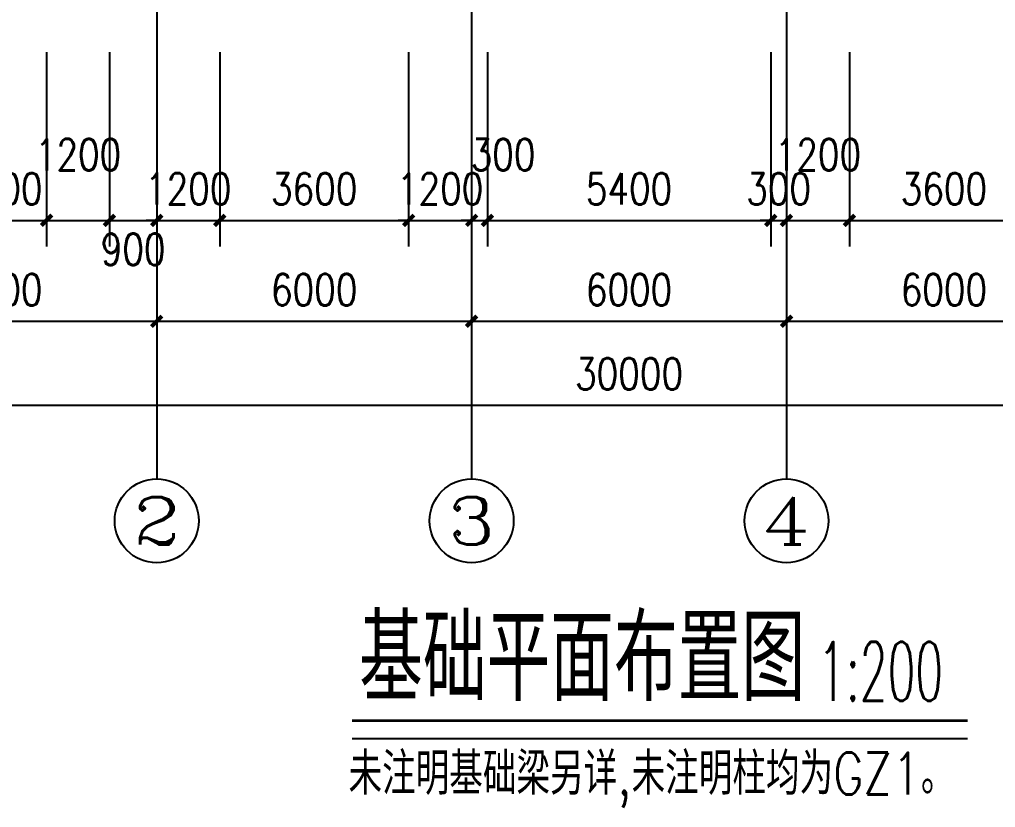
# Model space of a CAD drawing. Extents: x 31695611 to 39053694, y -59225 to 904195.
# Drawn here: x 38431292 to 38449890, y 770407 to 785411 of the extents above; entities that cross this region are included whole.
import ezdxf
from ezdxf.enums import TextEntityAlignment as Align

# ---------------------------------------------------------------- set-up
doc = ezdxf.new("R2010")
doc.units = 0
doc.header["$LTSCALE"] = 1000
doc.header["$MEASUREMENT"] = 0
doc.linetypes.add('ACAD_ISO04W100', pattern=[30.5, 24, -3, 0.5, -3])
doc.linetypes.add('DOTE', pattern=[2.42, 2, -0.2, 0.02, -0.2])
doc.layers.get('0').update_dxf_attribs({"linetype": 'CONTINUOUS'})
doc.layers.get('DEFPOINTS').update_dxf_attribs({"linetype": 'CONTINUOUS'})
for name, color, linetype in [('AXIS', 3, 'CONTINUOUS'), ('AXIS_TEXT', 7, 'CONTINUOUS'), ('DIM_TEXT', 3, 'CONTINUOUS'), ('DOTE', 1, 'ACAD_ISO04W100'), ('标注', 4, 'CONTINUOUS'), ('标注_文字', 3, 'CONTINUOUS')]:
    doc.layers.add(name, color=color, linetype=linetype)
doc.styles.add('_HZTXT', font='txt.shx', dxfattribs={"width": 0.8, "bigfont": 'hztxt.shx'})
doc.styles.add('_SIMPLEX', font='SIMPLEX', dxfattribs={"width": 0.8})
doc.styles.add('_TCH_AXIS', font='COMPLEX', dxfattribs={"bigfont": 'GBCBIG'})
doc.styles.add('COMPLEX', font='COMPLEX')
doc.styles.add('DIM_FONT', font='SIMPLEX.shx', dxfattribs={"width": 0.8})
doc.styles.add('中西', font='romans.shx', dxfattribs={"width": 0.8, "height": 350, "bigfont": 'hztxt.shx'})
doc.dimstyles.new('DIMN200', dxfattribs={"dimscale": 2, "dimtxt": 300, "dimasz": 100, "dimexe": 250, "dimexo": 300, "dimgap": 150, "dimtad": 1, "dimdec": 0, "dimzin": 0, "dimtxsty": 'DIM_FONT', "dimblk": 'ARCHTICK', "dimcen": 0.09, "dimclrt": 7, "dimazin": 3, "dimtfac": 1, "dimtdec": 0, "dimtix": 1, "dimtmove": 0, "dimatfit": 3, "dimtolj": 1, "dimtzin": 0})

# ---------------------------------------------------------------- blocks, each defined once
blk = doc.blocks.new('_ARCHTICK')
at = {"color": 0, "linetype": 'BYBLOCK', "const_width": 0.4}
blk.add_lwpolyline([(-0.5, -0.5), (0.5, 0.5)], dxfattribs=at)
blk = doc.blocks.new('*D276')
at = {"layer": 'AXIS', "color": 0}
for p, q in [((38430007, 784786), (38430007, 781086)), ((38431807, 784786), (38431807, 781086)), ((38430007, 781586), (38429807, 781586)), ((38430007, 781586), (38431807, 781586)), ((38431807, 781586), (38432007, 781586))]:
    blk.add_line(p, q, dxfattribs=at)
at = {"layer": 'DEFPOINTS', "color": 0}
for p in [(38430007, 785386), (38431807, 785386), (38431807, 781586)]:
    blk.add_point(p, dxfattribs=at)
at = {"layer": 'AXIS', "color": 0, "xscale": 200, "yscale": 200, "zscale": 200}
blk.add_blockref('_ARCHTICK', (38430007, 781586), dxfattribs=at)
at = {"layer": 'AXIS', "color": 0, "xscale": 200, "yscale": 200, "zscale": 200, "rotation": 180}
blk.add_blockref('_ARCHTICK', (38431807, 781586), dxfattribs=at)
at = {"layer": 'AXIS', "color": 7, "insert": (38430907, 782186), "char_height": 600, "attachment_point": 5, "style": 'DIM_FONT'}
blk.add_mtext('\\A1;1800', dxfattribs=at)
blk = doc.blocks.new('*D277')
at = {"layer": 'AXIS', "color": 0}
for p, q in [((38431807, 784786), (38431807, 781086)), ((38433007, 784786), (38433007, 781086)), ((38431807, 781586), (38433007, 781586))]:
    blk.add_line(p, q, dxfattribs=at)
at = {"layer": 'DEFPOINTS', "color": 0}
for p in [(38431807, 785386), (38433007, 785386), (38433007, 781586)]:
    blk.add_point(p, dxfattribs=at)
at = {"layer": 'AXIS', "color": 0, "xscale": 200, "yscale": 200, "zscale": 200, "rotation": 180}
blk.add_blockref('_ARCHTICK', (38431807, 781586), dxfattribs=at)
at = {"layer": 'AXIS', "color": 0, "xscale": 200, "yscale": 200, "zscale": 200}
blk.add_blockref('_ARCHTICK', (38433007, 781586), dxfattribs=at)
at = {"layer": 'AXIS', "color": 7, "insert": (38432407, 782836), "char_height": 600, "attachment_point": 5, "style": 'DIM_FONT'}
blk.add_mtext('\\A1;1200', dxfattribs=at)
blk = doc.blocks.new('*D278')
at = {"layer": 'AXIS', "color": 0}
for p, q in [((38433007, 784786), (38433007, 781086)), ((38433907, 784786), (38433907, 781086)), ((38433007, 781586), (38433907, 781586))]:
    blk.add_line(p, q, dxfattribs=at)
at = {"layer": 'DEFPOINTS', "color": 0}
for p in [(38433007, 785386), (38433907, 785386), (38433907, 781586)]:
    blk.add_point(p, dxfattribs=at)
at = {"layer": 'AXIS', "color": 0, "xscale": 200, "yscale": 200, "zscale": 200, "rotation": 180}
blk.add_blockref('_ARCHTICK', (38433007, 781586), dxfattribs=at)
at = {"layer": 'AXIS', "color": 0, "xscale": 200, "yscale": 200, "zscale": 200}
blk.add_blockref('_ARCHTICK', (38433907, 781586), dxfattribs=at)
at = {"layer": 'AXIS', "color": 7, "insert": (38433457, 781036), "char_height": 600, "attachment_point": 5, "style": 'DIM_FONT'}
blk.add_mtext('\\A1;900', dxfattribs=at)
blk = doc.blocks.new('*D279')
at = {"layer": 'AXIS', "color": 0}
for p, q in [((38433907, 784786), (38433907, 781086)), ((38435107, 784786), (38435107, 781086)), ((38433907, 781586), (38433707, 781586)), ((38433907, 781586), (38435107, 781586)), ((38435107, 781586), (38435307, 781586))]:
    blk.add_line(p, q, dxfattribs=at)
at = {"layer": 'DEFPOINTS', "color": 0}
for p in [(38433907, 785386), (38435107, 785386), (38435107, 781586)]:
    blk.add_point(p, dxfattribs=at)
at = {"layer": 'AXIS', "color": 0, "xscale": 200, "yscale": 200, "zscale": 200}
blk.add_blockref('_ARCHTICK', (38433907, 781586), dxfattribs=at)
at = {"layer": 'AXIS', "color": 0, "xscale": 200, "yscale": 200, "zscale": 200, "rotation": 180}
blk.add_blockref('_ARCHTICK', (38435107, 781586), dxfattribs=at)
at = {"layer": 'AXIS', "color": 7, "insert": (38434507, 782186), "char_height": 600, "attachment_point": 5, "style": 'DIM_FONT'}
blk.add_mtext('\\A1;1200', dxfattribs=at)
blk = doc.blocks.new('*D280')
at = {"layer": 'AXIS', "color": 0}
for p, q in [((38435107, 784786), (38435107, 781086)), ((38438707, 784786), (38438707, 781086)), ((38435107, 781586), (38438707, 781586))]:
    blk.add_line(p, q, dxfattribs=at)
at = {"layer": 'DEFPOINTS', "color": 0}
for p in [(38435107, 785386), (38438707, 785386), (38438707, 781586)]:
    blk.add_point(p, dxfattribs=at)
at = {"layer": 'AXIS', "color": 0, "xscale": 200, "yscale": 200, "zscale": 200, "rotation": 180}
blk.add_blockref('_ARCHTICK', (38435107, 781586), dxfattribs=at)
at = {"layer": 'AXIS', "color": 0, "xscale": 200, "yscale": 200, "zscale": 200}
blk.add_blockref('_ARCHTICK', (38438707, 781586), dxfattribs=at)
at = {"layer": 'AXIS', "color": 7, "insert": (38436907, 782186), "char_height": 600, "attachment_point": 5, "style": 'DIM_FONT'}
blk.add_mtext('\\A1;3600', dxfattribs=at)
blk = doc.blocks.new('*D281')
at = {"layer": 'AXIS', "color": 0}
for p, q in [((38438707, 784786), (38438707, 781086)), ((38439907, 784786), (38439907, 781086)), ((38438707, 781586), (38438507, 781586)), ((38438707, 781586), (38439907, 781586)), ((38439907, 781586), (38440107, 781586))]:
    blk.add_line(p, q, dxfattribs=at)
at = {"layer": 'DEFPOINTS', "color": 0}
for p in [(38438707, 785386), (38439907, 785386), (38439907, 781586)]:
    blk.add_point(p, dxfattribs=at)
at = {"layer": 'AXIS', "color": 0, "xscale": 200, "yscale": 200, "zscale": 200}
blk.add_blockref('_ARCHTICK', (38438707, 781586), dxfattribs=at)
at = {"layer": 'AXIS', "color": 0, "xscale": 200, "yscale": 200, "zscale": 200, "rotation": 180}
blk.add_blockref('_ARCHTICK', (38439907, 781586), dxfattribs=at)
at = {"layer": 'AXIS', "color": 7, "insert": (38439307, 782186), "char_height": 600, "attachment_point": 5, "style": 'DIM_FONT'}
blk.add_mtext('\\A1;1200', dxfattribs=at)
blk = doc.blocks.new('*D282')
at = {"layer": 'AXIS', "color": 0}
for p, q in [((38439907, 784786), (38439907, 781086)), ((38440207, 784786), (38440207, 781086)), ((38439907, 781586), (38439707, 781586)), ((38439907, 781586), (38440207, 781586)), ((38440207, 781586), (38440407, 781586))]:
    blk.add_line(p, q, dxfattribs=at)
at = {"layer": 'DEFPOINTS', "color": 0}
for p in [(38439907, 785386), (38440207, 785386), (38440207, 781586)]:
    blk.add_point(p, dxfattribs=at)
at = {"layer": 'AXIS', "color": 0, "xscale": 200, "yscale": 200, "zscale": 200}
blk.add_blockref('_ARCHTICK', (38439907, 781586), dxfattribs=at)
at = {"layer": 'AXIS', "color": 0, "xscale": 200, "yscale": 200, "zscale": 200, "rotation": 180}
blk.add_blockref('_ARCHTICK', (38440207, 781586), dxfattribs=at)
at = {"layer": 'AXIS', "color": 7, "insert": (38440507, 782836), "char_height": 600, "attachment_point": 5, "style": 'DIM_FONT'}
blk.add_mtext('\\A1;300', dxfattribs=at)
blk = doc.blocks.new('*D283')
at = {"layer": 'AXIS', "color": 0}
for p, q in [((38440207, 784786), (38440207, 781086)), ((38445607, 784786), (38445607, 781086)), ((38440207, 781586), (38445607, 781586))]:
    blk.add_line(p, q, dxfattribs=at)
at = {"layer": 'DEFPOINTS', "color": 0}
for p in [(38440207, 785386), (38445607, 785386), (38445607, 781586)]:
    blk.add_point(p, dxfattribs=at)
at = {"layer": 'AXIS', "color": 0, "xscale": 200, "yscale": 200, "zscale": 200, "rotation": 180}
blk.add_blockref('_ARCHTICK', (38440207, 781586), dxfattribs=at)
at = {"layer": 'AXIS', "color": 0, "xscale": 200, "yscale": 200, "zscale": 200}
blk.add_blockref('_ARCHTICK', (38445607, 781586), dxfattribs=at)
at = {"layer": 'AXIS', "color": 7, "insert": (38442907, 782186), "char_height": 600, "attachment_point": 5, "style": 'DIM_FONT'}
blk.add_mtext('\\A1;5400', dxfattribs=at)
blk = doc.blocks.new('*D284')
at = {"layer": 'AXIS', "color": 0}
for p, q in [((38445607, 784786), (38445607, 781086)), ((38445907, 784786), (38445907, 781086)), ((38445607, 781586), (38445407, 781586)), ((38445607, 781586), (38445907, 781586)), ((38445907, 781586), (38446107, 781586))]:
    blk.add_line(p, q, dxfattribs=at)
at = {"layer": 'DEFPOINTS', "color": 0}
for p in [(38445607, 785386), (38445907, 785386), (38445907, 781586)]:
    blk.add_point(p, dxfattribs=at)
at = {"layer": 'AXIS', "color": 0, "xscale": 200, "yscale": 200, "zscale": 200}
blk.add_blockref('_ARCHTICK', (38445607, 781586), dxfattribs=at)
at = {"layer": 'AXIS', "color": 0, "xscale": 200, "yscale": 200, "zscale": 200, "rotation": 180}
blk.add_blockref('_ARCHTICK', (38445907, 781586), dxfattribs=at)
at = {"layer": 'AXIS', "color": 7, "insert": (38445757, 782186), "char_height": 600, "attachment_point": 5, "style": 'DIM_FONT'}
blk.add_mtext('\\A1;300', dxfattribs=at)
blk = doc.blocks.new('*D285')
at = {"layer": 'AXIS', "color": 0}
for p, q in [((38445907, 784786), (38445907, 781086)), ((38447107, 784786), (38447107, 781086)), ((38445907, 781586), (38447107, 781586))]:
    blk.add_line(p, q, dxfattribs=at)
at = {"layer": 'DEFPOINTS', "color": 0}
for p in [(38445907, 785386), (38447107, 785386), (38447107, 781586)]:
    blk.add_point(p, dxfattribs=at)
at = {"layer": 'AXIS', "color": 0, "xscale": 200, "yscale": 200, "zscale": 200, "rotation": 180}
blk.add_blockref('_ARCHTICK', (38445907, 781586), dxfattribs=at)
at = {"layer": 'AXIS', "color": 0, "xscale": 200, "yscale": 200, "zscale": 200}
blk.add_blockref('_ARCHTICK', (38447107, 781586), dxfattribs=at)
at = {"layer": 'AXIS', "color": 7, "insert": (38446507, 782836), "char_height": 600, "attachment_point": 5, "style": 'DIM_FONT'}
blk.add_mtext('\\A1;1200', dxfattribs=at)
blk = doc.blocks.new('*D286')
at = {"layer": 'AXIS', "color": 0}
for p, q in [((38447107, 784786), (38447107, 781086)), ((38450707, 784786), (38450707, 781086)), ((38447107, 781586), (38450707, 781586))]:
    blk.add_line(p, q, dxfattribs=at)
at = {"layer": 'DEFPOINTS', "color": 0}
for p in [(38447107, 785386), (38450707, 785386), (38450707, 781586)]:
    blk.add_point(p, dxfattribs=at)
at = {"layer": 'AXIS', "color": 0, "xscale": 200, "yscale": 200, "zscale": 200, "rotation": 180}
blk.add_blockref('_ARCHTICK', (38447107, 781586), dxfattribs=at)
at = {"layer": 'AXIS', "color": 0, "xscale": 200, "yscale": 200, "zscale": 200}
blk.add_blockref('_ARCHTICK', (38450707, 781586), dxfattribs=at)
at = {"layer": 'AXIS', "color": 7, "insert": (38448907, 782186), "char_height": 600, "attachment_point": 5, "style": 'DIM_FONT'}
blk.add_mtext('\\A1;3600', dxfattribs=at)
blk = doc.blocks.new('*D617')
at = {"layer": 'AXIS', "color": 0}
for p, q in [((38427907, 784065), (38427907, 779165)), ((38433907, 784065), (38433907, 779165)), ((38427907, 779665), (38433907, 779665))]:
    blk.add_line(p, q, dxfattribs=at)
at = {"layer": 'DEFPOINTS', "color": 0}
for p in [(38427907, 784665), (38433907, 784665), (38433907, 779665)]:
    blk.add_point(p, dxfattribs=at)
at = {"layer": 'AXIS', "color": 0, "xscale": 200, "yscale": 200, "zscale": 200, "rotation": 180}
blk.add_blockref('_ARCHTICK', (38427907, 779665), dxfattribs=at)
at = {"layer": 'AXIS', "color": 0, "xscale": 200, "yscale": 200, "zscale": 200}
blk.add_blockref('_ARCHTICK', (38433907, 779665), dxfattribs=at)
at = {"layer": 'AXIS', "color": 7, "insert": (38430907, 780265), "char_height": 600, "attachment_point": 5, "style": 'DIM_FONT'}
blk.add_mtext('\\A1;6000', dxfattribs=at)
blk = doc.blocks.new('*D618')
at = {"layer": 'AXIS', "color": 0}
for p, q in [((38433907, 784065), (38433907, 779165)), ((38439907, 784065), (38439907, 779165)), ((38433907, 779665), (38439907, 779665))]:
    blk.add_line(p, q, dxfattribs=at)
at = {"layer": 'DEFPOINTS', "color": 0}
for p in [(38433907, 784665), (38439907, 784665), (38439907, 779665)]:
    blk.add_point(p, dxfattribs=at)
at = {"layer": 'AXIS', "color": 0, "xscale": 200, "yscale": 200, "zscale": 200, "rotation": 180}
blk.add_blockref('_ARCHTICK', (38433907, 779665), dxfattribs=at)
at = {"layer": 'AXIS', "color": 0, "xscale": 200, "yscale": 200, "zscale": 200}
blk.add_blockref('_ARCHTICK', (38439907, 779665), dxfattribs=at)
at = {"layer": 'AXIS', "color": 7, "insert": (38436907, 780265), "char_height": 600, "attachment_point": 5, "style": 'DIM_FONT'}
blk.add_mtext('\\A1;6000', dxfattribs=at)
blk = doc.blocks.new('*D619')
at = {"layer": 'AXIS', "color": 0}
for p, q in [((38439907, 784065), (38439907, 779165)), ((38445907, 784065), (38445907, 779165)), ((38439907, 779665), (38445907, 779665))]:
    blk.add_line(p, q, dxfattribs=at)
at = {"layer": 'DEFPOINTS', "color": 0}
for p in [(38439907, 784665), (38445907, 784665), (38445907, 779665)]:
    blk.add_point(p, dxfattribs=at)
at = {"layer": 'AXIS', "color": 0, "xscale": 200, "yscale": 200, "zscale": 200, "rotation": 180}
blk.add_blockref('_ARCHTICK', (38439907, 779665), dxfattribs=at)
at = {"layer": 'AXIS', "color": 0, "xscale": 200, "yscale": 200, "zscale": 200}
blk.add_blockref('_ARCHTICK', (38445907, 779665), dxfattribs=at)
at = {"layer": 'AXIS', "color": 7, "insert": (38442907, 780265), "char_height": 600, "attachment_point": 5, "style": 'DIM_FONT'}
blk.add_mtext('\\A1;6000', dxfattribs=at)
blk = doc.blocks.new('*D620')
at = {"layer": 'AXIS', "color": 0}
for p, q in [((38445907, 784065), (38445907, 779165)), ((38451907, 784065), (38451907, 779165)), ((38445907, 779665), (38451907, 779665))]:
    blk.add_line(p, q, dxfattribs=at)
at = {"layer": 'DEFPOINTS', "color": 0}
for p in [(38445907, 784665), (38451907, 784665), (38451907, 779665)]:
    blk.add_point(p, dxfattribs=at)
at = {"layer": 'AXIS', "color": 0, "xscale": 200, "yscale": 200, "zscale": 200, "rotation": 180}
blk.add_blockref('_ARCHTICK', (38445907, 779665), dxfattribs=at)
at = {"layer": 'AXIS', "color": 0, "xscale": 200, "yscale": 200, "zscale": 200}
blk.add_blockref('_ARCHTICK', (38451907, 779665), dxfattribs=at)
at = {"layer": 'AXIS', "color": 7, "insert": (38448907, 780265), "char_height": 600, "attachment_point": 5, "style": 'DIM_FONT'}
blk.add_mtext('\\A1;6000', dxfattribs=at)
blk = doc.blocks.new('*D622')
at = {"layer": 'AXIS', "color": 0}
for p, q in [((38427907, 784065), (38427907, 777565)), ((38457907, 784065), (38457907, 777565)), ((38427907, 778065), (38457907, 778065))]:
    blk.add_line(p, q, dxfattribs=at)
at = {"layer": 'DEFPOINTS', "color": 0}
for p in [(38427907, 784665), (38457907, 784665), (38457907, 778065)]:
    blk.add_point(p, dxfattribs=at)
at = {"layer": 'AXIS', "color": 0, "xscale": 200, "yscale": 200, "zscale": 200, "rotation": 180}
blk.add_blockref('_ARCHTICK', (38427907, 778065), dxfattribs=at)
at = {"layer": 'AXIS', "color": 0, "xscale": 200, "yscale": 200, "zscale": 200}
blk.add_blockref('_ARCHTICK', (38457907, 778065), dxfattribs=at)
at = {"layer": 'AXIS', "color": 7, "insert": (38442907, 778665), "char_height": 600, "attachment_point": 5, "style": 'DIM_FONT'}
blk.add_mtext('\\A1;30000', dxfattribs=at)
blk = doc.blocks.new('_AXISO')
blk.add_circle((0, 0), 0.5)
at = {"layer": 'AXIS_TEXT', "style": 'COMPLEX', "width": 1.041667}
blk.add_attdef('A', text='', height=0.56, dxfattribs=at).set_placement((-0.25, -0.28), (0.25, -0.28), align=Align.FIT)

msp = doc.modelspace()

# ---------------------------------------------------------------- linework, layer by layer
at = {"layer": 'AXIS'}
for p, q in [((38433906.7, 784664.7), (38433906.7, 776664.7)), ((38439906.7, 784664.7), (38439906.7, 776664.7)), ((38445906.7, 784664.7), (38445906.7, 776664.7))]:
    msp.add_line(p, q, dxfattribs=at)
at = {"layer": 'DOTE', "linetype": 'DOTE'}
for p, q in [((38433906.7, 788258.6), (38433906.7, 784664.7)), ((38439906.7, 788258.6), (38439906.7, 784664.7)), ((38445906.7, 788258.5), (38445906.7, 784664.7))]:
    msp.add_line(p, q, dxfattribs=at)
at = {"layer": '标注_文字'}
msp.add_line((38437629.4, 771722.9), (38449357.3, 771722.9), dxfattribs=at)
at = {"layer": '标注_文字', "const_width": 50}
msp.add_lwpolyline([(38437629.4, 772061.2), (38449357.3, 772061.2)], dxfattribs=at)

# ---------------------------------------------------------------- block references
at = {"layer": 'AXIS'}
ref = msp.add_blockref('_AXISO', (38433906.7, 775864.7), dxfattribs=dict(at, xscale=1600, yscale=1600, zscale=1600))
ref.add_attrib('A', '2', dxfattribs={"layer": 'AXIS_TEXT', "height": 905.1, "style": '_TCH_AXIS', "width": 1.5}).set_placement((38433454.2, 775412.1), (38434359.3, 775412.1), align=Align.FIT)
ref = msp.add_blockref('_AXISO', (38439906.7, 775864.7), dxfattribs=dict(at, xscale=1600, yscale=1600, zscale=1600))
ref.add_attrib('A', '3', dxfattribs={"layer": 'AXIS_TEXT', "height": 905.1, "style": '_TCH_AXIS', "width": 1.5}).set_placement((38439454.2, 775412.1), (38440359.3, 775412.1), align=Align.FIT)
ref = msp.add_blockref('_AXISO', (38445906.7, 775864.7), dxfattribs=dict(at, xscale=1600, yscale=1600, zscale=1600))
ref.add_attrib('A', '4', dxfattribs={"layer": 'AXIS_TEXT', "height": 905.1, "style": '_TCH_AXIS', "width": 1.3125}).set_placement((38445454.2, 775412.1), (38446359.3, 775412.1), align=Align.FIT)

# ---------------------------------------------------------------- texts
at = {"layer": 'DIM_TEXT'}
for s, height, style, width, p in [('基础平面布置图', 1618.98, '_HZTXT', 0.75, (38437763.3, 772434.5)), ('1:200', 1125, '_SIMPLEX', 0.55, (38446506.3, 772434.5))]:
    msp.add_text(s, height=height, dxfattribs=dict(at, style=style, width=width)).set_placement(p)
at = {"layer": '标注', "style": '中西', "width": 0.8}
msp.add_text('未注明基础梁另详,未注明柱均为GZ1。', height=800, dxfattribs=at).set_placement((38437561.4, 770650.6))

# ---------------------------------------------------------------- dimensions: what is measured, and where the dimension line sits
at = {"layer": 'AXIS'}
for p1, p2, distance, picture, middle in [((38430006.7, 785386.2), (38431806.7, 785386.2), -3800, '*D276', (38430906.7, 782186.2)), ((38433906.7, 785386.2), (38435106.7, 785386.2), -3800, '*D279', (38434506.7, 782186.2)), ((38435106.7, 785386.2), (38438706.7, 785386.2), -3800, '*D280', (38436906.7, 782186.2)), ((38438706.7, 785386.2), (38439906.7, 785386.2), -3800, '*D281', (38439306.7, 782186.2)), ((38440206.7, 785386.2), (38445606.7, 785386.2), -3800, '*D283', (38442906.7, 782186.2)), ((38445606.7, 785386.2), (38445906.7, 785386.2), -3800, '*D284', (38445756.7, 782186.2)), ((38447106.8, 785386.2), (38450706.7, 785386.2), -3800, '*D286', (38448906.7, 782186.2)), ((38427906.7, 784664.7), (38433906.7, 784664.7), -5000, '*D617', (38430906.7, 780264.7)), ((38427906.7, 784664.7), (38457906.7, 784664.7), -6600, '*D622', (38442906.7, 778664.7)), ((38433906.7, 784664.7), (38439906.7, 784664.7), -5000, '*D618', (38436906.7, 780264.7)), ((38439906.7, 784664.7), (38445906.7, 784664.7), -5000, '*D619', (38442906.7, 780264.7)), ((38445906.7, 784664.7), (38451906.7, 784664.7), -5000, '*D620', (38448906.7, 780264.7))]:
    dim = msp.add_aligned_dim(p1=p1, p2=p2, distance=distance, dimstyle='DIMN200', dxfattribs=at)
    dim.commit()
    dim.dimension.update_dxf_attribs({"geometry": picture, "text_midpoint": middle})
for base, p1, p2, picture, middle in [((38433006.7, 781586.2), (38431806.7, 785386.2), (38433006.7, 785386.2), '*D277', (38432406.7, 782836.2)), ((38433906.7, 781586.2), (38433006.7, 785386.2), (38433906.7, 785386.2), '*D278', (38433456.7, 781036.2)), ((38440206.7, 781586.2), (38439906.7, 785386.2), (38440206.7, 785386.2), '*D282', (38440506.7, 782836.2)), ((38447106.8, 781586.2), (38445906.7, 785386.2), (38447106.8, 785386.2), '*D285', (38446506.7, 782836.2))]:
    dim = msp.add_linear_dim(base=base, p1=p1, p2=p2, angle=0.00001, dimstyle='DIMN200', dxfattribs=at)
    dim.commit()
    dim.dimension.update_dxf_attribs({"geometry": picture, "text_midpoint": middle, "dimtype": 129})

doc.saveas('drawing.dxf')
